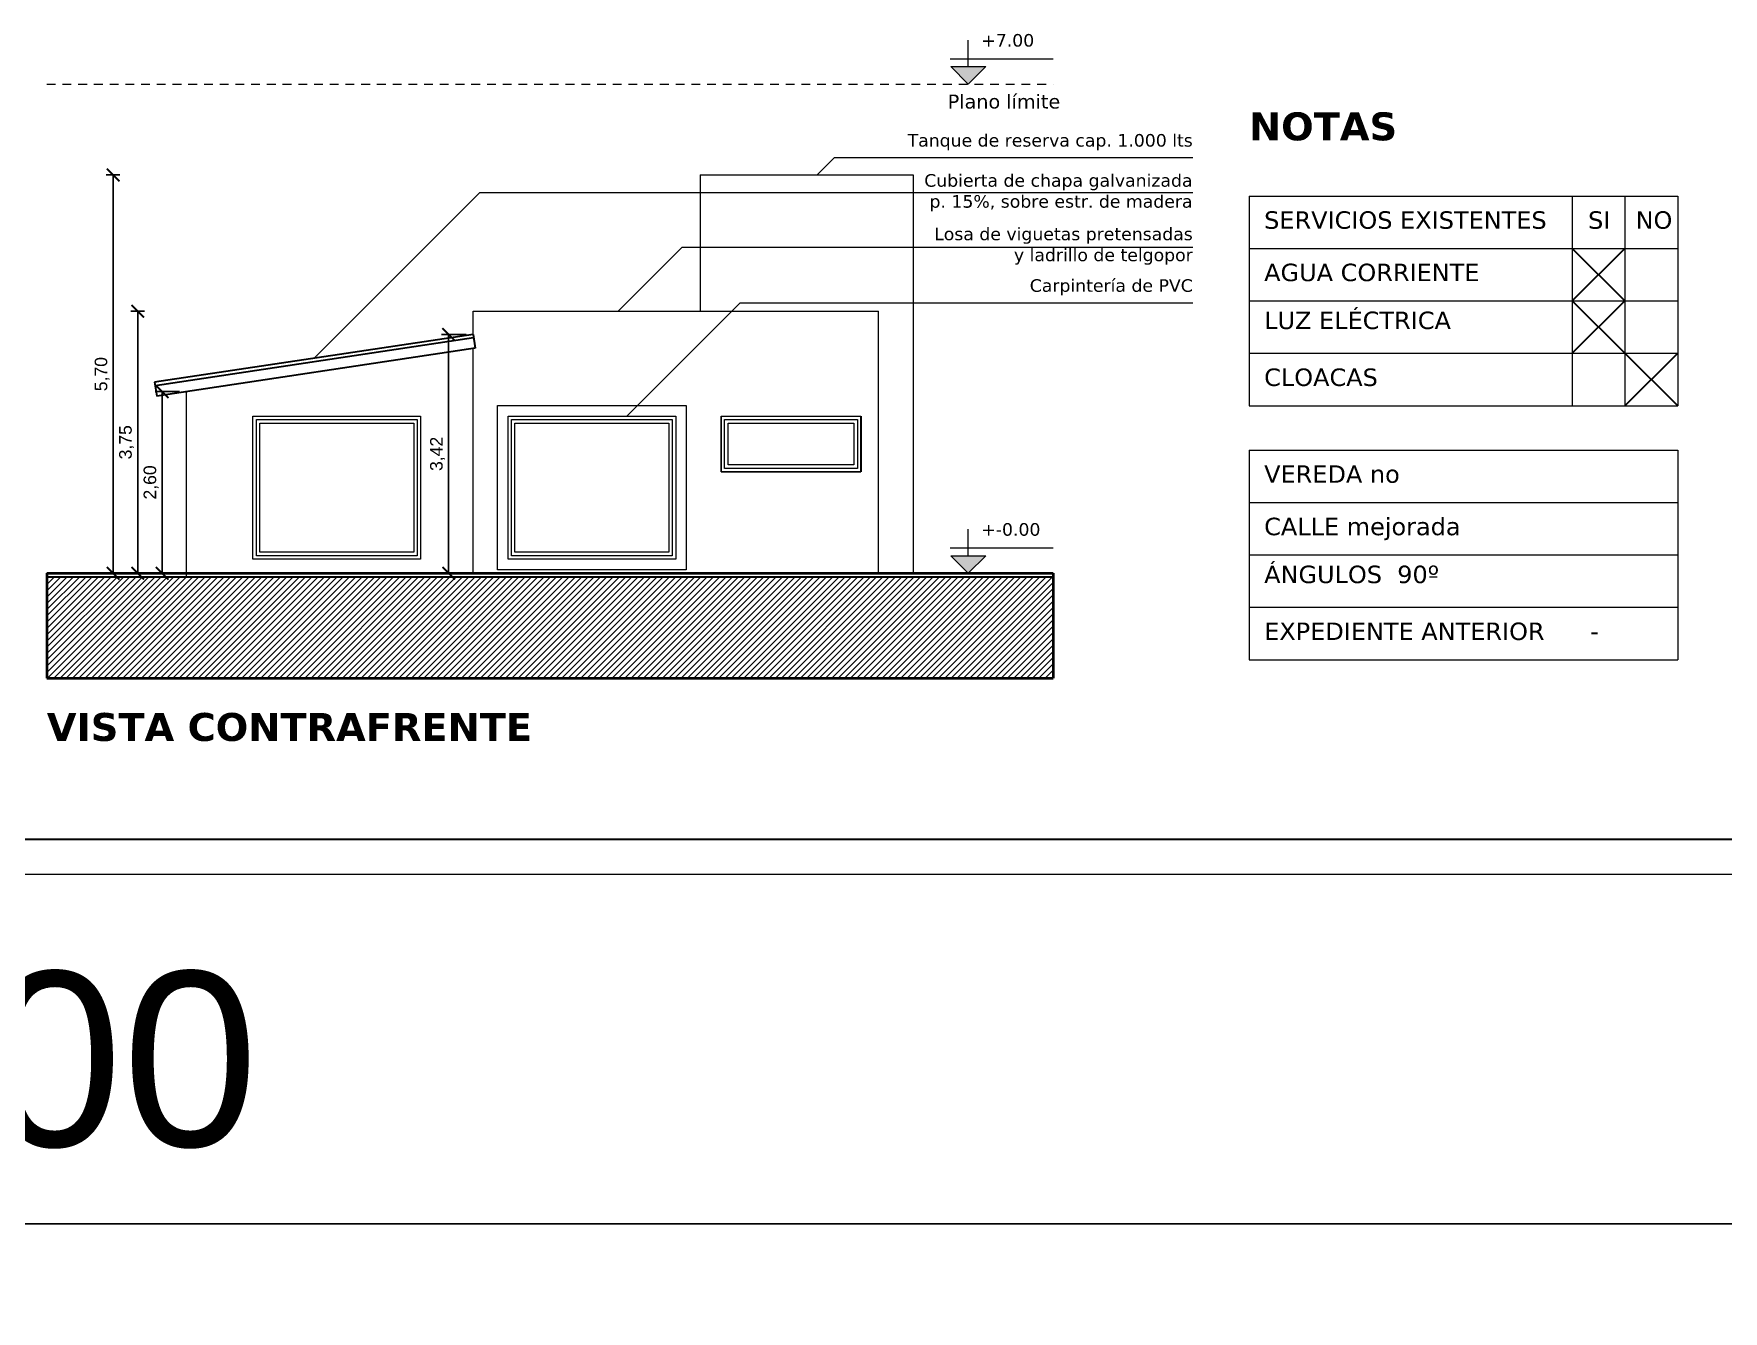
# Model space of a CAD drawing. Header units: millimetres. Extents: x 1434 to 1553, y 1501 to 1543.
# Drawn here: x 1503.64 to 1527.82, y 1500.89 to 1519.17 of the extents above; entities that cross this region are included whole.
import ezdxf

# ---------------------------------------------------------------- set-up
doc = ezdxf.new("R2010")
doc.units = ezdxf.units.MM
doc.linetypes.add('HIDDEN', pattern=[0.375, 0.25, -0.125])
for name, color, linetype, lineweight in [('0.1', 50, 'Continuous', 0), ('0.2', 40, 'Continuous', 20), ('0.3', 30, 'Continuous', 30), ('0.4', 20, 'Continuous', 40), ('cotas', 104, 'Continuous', 18), ('nomenclatura', 41, 'Continuous', 18)]:
    doc.layers.add(name, color=color, linetype=linetype, lineweight=lineweight)
doc.layers.add('gris', color=252, linetype='Continuous', lineweight=18, true_color=0x696969)
doc.styles.get("Standard").update_dxf_attribs({"font": 'ARIAL.TTF'})
doc.dimstyles.new('BM-1en 100', dxfattribs={"dimtxt": 0.18, "dimasz": 0.18, "dimexe": 0.1, "dimexo": 0.1, "dimgap": 0.05, "dimtad": 1, "dimtxsty": 'Standard', "dimblk": 'ARCHTICK', "dimcen": -0.18, "dimadec": 0, "dimazin": 0, "dimtfac": 1, "dimtmove": 0, "dimatfit": 3, "dimldrblk": 'ARCHTICK', "dimfxl": 1, "dimarcsym": 0})
doc.dimstyles.new('ISO-25', dxfattribs={"dimtxt": 2.5, "dimasz": 2.5, "dimexe": 1.25, "dimexo": 0.625, "dimtad": 1, "dimtxsty": 'Standard', "dimcen": 2.5, "dimadec": 0, "dimazin": 0, "dimtfac": 1, "dimtmove": 0, "dimatfit": 3, "dimfxl": 1, "dimarcsym": 0})

# ---------------------------------------------------------------- blocks, each defined once
blk = doc.blocks.new('*D11')
at = {"layer": 'cotas', "color": 0, "lineweight": -2}
for p, q in [((1458.481, 1507.013), (1458.481, 1500.888)), ((1546.481, 1507.013), (1546.481, 1500.888)), ((1460.981, 1502.138), (1543.981, 1502.138))]:
    blk.add_line(p, q, dxfattribs=at)
at = {"layer": 'cotas', "color": 0}
for points in [[(1460.981, 1502.554), (1460.981, 1501.721), (1458.481, 1502.138)], [(1543.981, 1502.554), (1543.981, 1501.721), (1546.481, 1502.138)]]:
    blk.add_solid(points, dxfattribs=at)
at = {"layer": 'Defpoints', "color": 0}
for p in [(1458.481, 1507.638), (1546.481, 1507.638), (1546.481, 1502.138)]:
    blk.add_point(p, dxfattribs=at)
at = {"layer": 'cotas', "color": 0, "insert": (1502.481, 1504.265), "char_height": 2.5, "attachment_point": 5}
blk.add_mtext('88,00', dxfattribs=at)
blk = doc.blocks.new('_ArchTick')
at = {"color": 0, "linetype": 'ByBlock', "const_width": 0.15}
blk.add_lwpolyline([(-0.5, -0.5), (0.5, 0.5)], dxfattribs=at)
blk = doc.blocks.new('*D80')
at = {"layer": 'cotas', "color": 0, "lineweight": -2}
for p, q in [((1505.726, 1514.049), (1505.376, 1514.049)), ((1505.476, 1511.449), (1505.476, 1514.049))]:
    blk.add_line(p, q, dxfattribs=at)
at = {"layer": 'Defpoints', "color": 0}
for p in [(1505.476, 1514.049), (1505.826, 1514.049), (1505.476, 1511.449)]:
    blk.add_point(p, dxfattribs=at)
at = {"layer": 'cotas', "color": 0, "lineweight": -2, "xscale": 0.18, "yscale": 0.18, "zscale": 0.18}
for p, rotation in [((1505.476, 1514.049), 90), ((1505.476, 1511.449), 270)]:
    blk.add_blockref('_ArchTick', p, dxfattribs=dict(at, rotation=rotation))
at = {"layer": 'cotas', "color": 0, "insert": (1505.317, 1512.749), "char_height": 0.18, "attachment_point": 5, "rotation": 90}
blk.add_mtext('2,60', dxfattribs=at)
blk = doc.blocks.new('*D81')
at = {"layer": 'cotas', "color": 0, "lineweight": -2}
for p, q in [((1505.222, 1515.199), (1505.026, 1515.199)), ((1505.126, 1511.449), (1505.126, 1515.199))]:
    blk.add_line(p, q, dxfattribs=at)
at = {"layer": 'Defpoints', "color": 0}
for p in [(1505.126, 1515.199), (1505.322, 1515.199), (1505.126, 1511.449)]:
    blk.add_point(p, dxfattribs=at)
at = {"layer": 'cotas', "color": 0, "lineweight": -2, "xscale": 0.18, "yscale": 0.18, "zscale": 0.18}
for p, rotation in [((1505.126, 1515.199), 90), ((1505.126, 1511.449), 270)]:
    blk.add_blockref('_ArchTick', p, dxfattribs=dict(at, rotation=rotation))
at = {"layer": 'cotas', "color": 0, "insert": (1504.967, 1513.324), "char_height": 0.18, "attachment_point": 5, "rotation": 90}
blk.add_mtext('3,75', dxfattribs=at)
blk = doc.blocks.new('*D82')
at = {"layer": 'cotas', "color": 0, "lineweight": -2}
for p, q in [((1504.872, 1517.149), (1504.676, 1517.149)), ((1504.776, 1511.449), (1504.776, 1517.149))]:
    blk.add_line(p, q, dxfattribs=at)
at = {"layer": 'Defpoints', "color": 0}
for p in [(1504.776, 1517.149), (1504.972, 1517.149), (1504.776, 1511.449)]:
    blk.add_point(p, dxfattribs=at)
at = {"layer": 'cotas', "color": 0, "lineweight": -2, "xscale": 0.18, "yscale": 0.18, "zscale": 0.18}
for p, rotation in [((1504.776, 1517.149), 90), ((1504.776, 1511.449), 270)]:
    blk.add_blockref('_ArchTick', p, dxfattribs=dict(at, rotation=rotation))
at = {"layer": 'cotas', "color": 0, "insert": (1504.617, 1514.299), "char_height": 0.18, "attachment_point": 5, "rotation": 90}
blk.add_mtext('5,70', dxfattribs=at)
blk = doc.blocks.new('*D83')
at = {"layer": 'cotas', "color": 0, "lineweight": -2}
for p, q in [((1509.826, 1514.867), (1509.476, 1514.867)), ((1509.576, 1511.449), (1509.576, 1514.867))]:
    blk.add_line(p, q, dxfattribs=at)
at = {"layer": 'Defpoints', "color": 0}
for p in [(1509.576, 1514.867), (1509.926, 1514.867), (1509.576, 1511.449)]:
    blk.add_point(p, dxfattribs=at)
at = {"layer": 'cotas', "color": 0, "lineweight": -2, "xscale": 0.18, "yscale": 0.18, "zscale": 0.18}
for p, rotation in [((1509.576, 1514.867), 90), ((1509.576, 1511.449), 270)]:
    blk.add_blockref('_ArchTick', p, dxfattribs=dict(at, rotation=rotation))
at = {"layer": 'cotas', "color": 0, "insert": (1509.417, 1513.158), "char_height": 0.18, "attachment_point": 5, "rotation": 90}
blk.add_mtext('3,42', dxfattribs=at)

msp = doc.modelspace()

# ---------------------------------------------------------------- hatches: boundary and pattern name
at = {"layer": 'gris'}
for points in [[(1516.7618, 1518.6994), (1517.0118, 1518.4494), (1517.2618, 1518.6994)], [(1516.7618, 1511.6994), (1517.0118, 1511.4494), (1517.2618, 1511.6994)]]:
    msp.add_hatch(color=256, dxfattribs=at).paths.add_polyline_path(points)
h = msp.add_hatch(dxfattribs=at)
h.set_pattern_fill('LINE', color=256, scale=0.02, angle=45, style=0)
h.set_pattern_definition([(45, (-689.40204, -179.135484), (-0.0449012806, 0.0449012806), [])])
h.paths.add_polyline_path([(1503.8255, 1511.3994), (1503.8255, 1509.9494), (1518.2255, 1509.9494), (1518.2255, 1511.3994)])

# ---------------------------------------------------------------- linework, layer by layer
at = {"layer": '0.1', "linetype": 'HIDDEN', "ltscale": 0.5}
msp.add_line((1503.8255, 1518.4494), (1518.2255, 1518.4494), dxfattribs=at)
at = {"layer": '0.1'}
for p, q in [((1513.1755, 1517.1494), (1516.2255, 1517.1494)), ((1513.1755, 1517.1494), (1513.1755, 1515.1994)), ((1516.2255, 1517.1494), (1516.2255, 1511.4494)), ((1505.8255, 1511.3994), (1505.8255, 1514.0494))]:
    msp.add_line(p, q, dxfattribs=at)
for points in [[(1506.7755, 1513.6994), (1509.1755, 1513.6994), (1509.1755, 1511.6494), (1506.7755, 1511.6494)], [(1506.8255, 1513.6494), (1509.1255, 1513.6494), (1509.1255, 1511.6994), (1506.8255, 1511.6994)], [(1506.8755, 1513.5994), (1509.0755, 1513.5994), (1509.0755, 1511.7494), (1506.8755, 1511.7494)], [(1510.4755, 1511.6994), (1510.4755, 1513.6494), (1512.7755, 1513.6494), (1512.7755, 1511.6994)], [(1510.5255, 1511.7494), (1510.5255, 1513.5994), (1512.7255, 1513.5994), (1512.7255, 1511.7494)], [(1513.5255, 1513.6494), (1515.4255, 1513.6494), (1515.4255, 1512.9494), (1513.5255, 1512.9494)], [(1513.5755, 1513.5994), (1515.3755, 1513.5994), (1515.3755, 1512.9994), (1513.5755, 1512.9994)]]:
    msp.add_lwpolyline(points, close=True, dxfattribs=at)
at = {"layer": '0.2'}
for p, q in [((1521.0302, 1516.8476), (1521.0302, 1513.8476)), ((1525.6548, 1516.8476), (1525.6548, 1513.8476)), ((1526.4108, 1516.8476), (1526.4108, 1513.8476)), ((1527.1668, 1516.8476), (1527.1668, 1513.8476)), ((1509.9255, 1514.8666), (1509.9255, 1515.1994)), ((1509.9255, 1515.1994), (1515.7255, 1515.1994)), ((1515.7255, 1511.4494), (1515.7255, 1515.1994)), ((1509.9255, 1511.4494), (1509.9255, 1514.6644)), ((1513.4755, 1513.6994), (1515.4755, 1513.6994)), ((1513.4755, 1513.6994), (1513.4755, 1512.8994)), ((1521.0302, 1513.2116), (1521.0302, 1510.2116)), ((1527.1668, 1513.2116), (1527.1668, 1510.2116)), ((1513.4755, 1512.8994), (1515.4755, 1512.8994)), ((1546.4813, 1507.1376), (1461.4813, 1507.1376))]:
    msp.add_line(p, q, dxfattribs=at)
for points in [[(1521.0302, 1516.8476), (1527.1668, 1516.8476)], [(1521.0302, 1516.0976), (1527.1668, 1516.0976)], [(1521.0302, 1515.3476), (1527.1668, 1515.3476)], [(1521.0302, 1514.5976), (1527.1668, 1514.5976)], [(1521.0302, 1513.8476), (1527.1668, 1513.8476)], [(1510.4255, 1511.6494), (1510.4255, 1513.6994), (1512.7755, 1513.6994), (1512.8255, 1513.6994), (1512.8255, 1511.6494), (1510.4255, 1511.6494)], [(1521.0302, 1513.2116), (1527.1668, 1513.2116)], [(1521.0302, 1512.4616), (1527.1668, 1512.4616)], [(1521.0302, 1511.7116), (1527.1668, 1511.7116)], [(1521.0302, 1510.9616), (1527.1668, 1510.9616)], [(1521.0302, 1510.2116), (1527.1668, 1510.2116)]]:
    msp.add_lwpolyline(points, dxfattribs=at)
for points in [[(1510.2755, 1511.4994), (1510.2755, 1513.8494), (1512.7755, 1513.8494), (1512.9755, 1513.8494), (1512.9755, 1511.4994)], [(1513.4755, 1513.6994), (1515.4755, 1513.6994), (1515.4755, 1512.8994), (1513.4755, 1512.8994)]]:
    msp.add_lwpolyline(points, close=True, dxfattribs=at)
at = {"layer": '0.3'}
for p, q in [((1526.4108, 1516.0976), (1525.6548, 1515.3476)), ((1525.6548, 1516.0976), (1526.4108, 1515.3476)), ((1526.4108, 1515.3476), (1525.6548, 1514.5976)), ((1525.6548, 1515.3476), (1526.4108, 1514.5976)), ((1509.9255, 1514.8666), (1505.368, 1514.183)), ((1509.9329, 1514.8172), (1505.3755, 1514.1336)), ((1509.9255, 1514.8666), (1509.9552, 1514.6688)), ((1509.9552, 1514.6688), (1505.3977, 1513.9852)), ((1527.1668, 1514.5976), (1526.4108, 1513.8476)), ((1526.4108, 1514.5976), (1527.1668, 1513.8476)), ((1505.368, 1514.183), (1505.3977, 1513.9852)), ((1515.4755, 1513.6994), (1515.4755, 1512.8994)), ((1503.8255, 1511.3994), (1518.2255, 1511.3994))]:
    msp.add_line(p, q, dxfattribs=at)
at = {"layer": '0.3', "lineweight": 30}
msp.add_line((1545.9813, 1507.6376), (1461.9813, 1507.6376), dxfattribs=at)
at = {"layer": '0.4'}
for p, q in [((1503.8255, 1511.4494), (1518.2255, 1511.4494)), ((1503.8255, 1511.4494), (1503.8255, 1509.9494)), ((1518.2255, 1511.4494), (1518.2255, 1509.9494)), ((1503.8255, 1509.9494), (1518.2255, 1509.9494))]:
    msp.add_line(p, q, dxfattribs=at)
at = {"layer": 'cotas', "ltscale": 0.5}
for p, q in [((1517.0118, 1518.6994), (1517.0118, 1519.0783)), ((1516.7544, 1518.8136), (1518.2255, 1518.8136)), ((1516.7618, 1518.6994), (1517.2618, 1518.6994)), ((1516.7618, 1518.6994), (1517.0118, 1518.4494)), ((1517.0118, 1518.4494), (1517.2618, 1518.6994)), ((1517.0118, 1511.6994), (1517.0118, 1512.0783)), ((1516.7544, 1511.8136), (1518.2255, 1511.8136)), ((1516.7618, 1511.6994), (1517.2618, 1511.6994)), ((1516.7618, 1511.6994), (1517.0118, 1511.4494)), ((1517.0118, 1511.4494), (1517.2618, 1511.6994))]:
    msp.add_line(p, q, dxfattribs=at)
at = {"layer": 'cotas'}
for p, q in [((1515.0951, 1517.394), (1514.8505, 1517.1494)), ((1520.2255, 1517.394), (1515.0951, 1517.394)), ((1510.016, 1516.894), (1507.6468, 1514.5248)), ((1520.2255, 1516.894), (1510.016, 1516.894)), ((1512.9111, 1516.11), (1512.0005, 1515.1994)), ((1520.2255, 1516.11), (1512.9111, 1516.11)), ((1513.7421, 1515.316), (1512.1255, 1513.6994)), ((1520.2255, 1515.316), (1513.7421, 1515.316))]:
    msp.add_line(p, q, dxfattribs=at)

# ---------------------------------------------------------------- texts
at = {"layer": 'nomenclatura', "linetype": 'Continuous', "lineweight": 15}
for s, insert, char_height, width, attachment_point in [('{\\fVerdana|b0|i0|c0|p34;+7.00}', (1517.1992, 1519.1667), 0.18, 1.00978, 1), ('{\\fVerdana|b1|i0|c0|p34;NOTAS}', (1521.0302, 1518.0454), 0.4, 17.5692, 1), ('{\\fVerdana|b0|i0|c0|p34;Tanque de reserva cap. 1.000 lts}', (1520.2255, 1517.7352), 0.18, 8.039463, 3), ('{\\fVerdana|b0|i0|c0|p34;Cubierta de chapa galvanizada \\Pp. 15%, sobre estr. de madera}', (1520.2221, 1517.1613), 0.18, 7.132481, 3), ('{\\fVerdana|b0|i0|c0|p34;SERVICIOS EXISTENTES^I}', (1521.2471, 1516.6296), 0.25, 12.170004, 1), ('{\\fVerdana|b0|i0|c0|p34;SI^I}', (1525.883, 1516.6296), 0.25, 12.170004, 1), ('{\\fVerdana|b0|i0|c0|p34;NO^I}', (1526.5627, 1516.6296), 0.25, 12.170004, 1), ('{\\fVerdana|b0|i0|c0|p34;Losa de viguetas pretensadas \\Py ladrillo de telgopor}', (1520.2255, 1516.3952), 0.18, 8.039463, 3), ('{\\fVerdana|b0|i0|c0|p34;AGUA CORRIENTE^I^I}', (1521.2471, 1515.8796), 0.25, 12.170004, 1), ('{\\fVerdana|b0|i0|c0|p34;Carpintería de PVC}', (1520.2255, 1515.6572), 0.18, 8.039463, 3), ('{\\fVerdana|b0|i0|c0|p34;LUZ ELÉCTRICA^I}', (1521.2471, 1515.194), 0.25, 12.170004, 1), ('{\\fVerdana|b0|i0|c0|p34;CLOACAS^I}', (1521.2471, 1514.3796), 0.25, 12.170004, 1), ('{\\fVerdana|b0|i0|c0|p34;VEREDA no}', (1521.2471, 1512.9937), 0.25, 12.170004, 1), ('{\\fVerdana|b0|i0|c0|p34;+-0.00}', (1517.1992, 1512.1667), 0.18, 1.00978, 1), ('{\\fVerdana|b0|i0|c0|p34;CALLE mejorada}', (1521.2471, 1512.2437), 0.25, 12.170004, 1), ('{\\fVerdana|b0|i0|c0|p34;ÁNGULOS  90º}', (1521.2471, 1511.558), 0.25, 12.170004, 1), ('{\\fVerdana|b0|i0|c0|p34;EXPEDIENTE ANTERIOR      -}', (1521.2471, 1510.7437), 0.25, 12.170004, 1), ('{\\fVerdana|b1|i0|c0|p34;VISTA CONTRAFRENTE }', (1503.8255, 1509.4494), 0.4, 11.993064, 1)]:
    msp.add_mtext(s, dxfattribs=dict(at, insert=insert, char_height=char_height, width=width, attachment_point=attachment_point))
at = {"layer": 'nomenclatura', "linetype": 'HIDDEN', "ltscale": 0.5, "insert": (1518.3289, 1518.0963), "char_height": 0.2, "width": 1.574488, "attachment_point": 9}
msp.add_mtext('{\\fVerdana|b0|i0|c0|p34;Plano límite}', dxfattribs=at)

# ---------------------------------------------------------------- dimensions: what is measured, and where the dimension line sits
at = {"layer": 'cotas'}
for base, p1, p2, picture, middle in [((1504.7756, 1517.1494), (1504.7756, 1511.4494), (1504.9718, 1517.1494), '*D82', (1504.6175, 1514.2994)), ((1505.1256, 1515.1994), (1505.1256, 1511.4494), (1505.3218, 1515.1994), '*D81', (1504.9675, 1513.3244)), ((1509.5756, 1514.8666), (1509.5756, 1511.4494), (1509.9255, 1514.8666), '*D83', (1509.4175, 1513.158)), ((1505.4756, 1514.0494), (1505.4756, 1511.4494), (1505.8255, 1514.0494), '*D80', (1505.3175, 1512.7494))]:
    dim = msp.add_linear_dim(base=base, p1=p1, p2=p2, angle=90, dimstyle='BM-1en 100', override={"dimzin": 0}, dxfattribs=at)
    dim.commit()
    dim.dimension.update_dxf_attribs({"geometry": picture, "text_midpoint": middle})
dim = msp.add_linear_dim(base=(1546.4813, 1502.1376), p1=(1458.4813, 1507.6376), p2=(1546.4813, 1507.6376), dimstyle='ISO-25', override={"dimzin": 0, "dimfxl": 0}, dxfattribs=at)
dim.commit()
dim.dimension.update_dxf_attribs({"geometry": '*D11', "text_midpoint": (1502.4813, 1504.265)})

doc.saveas('drawing.dxf')
